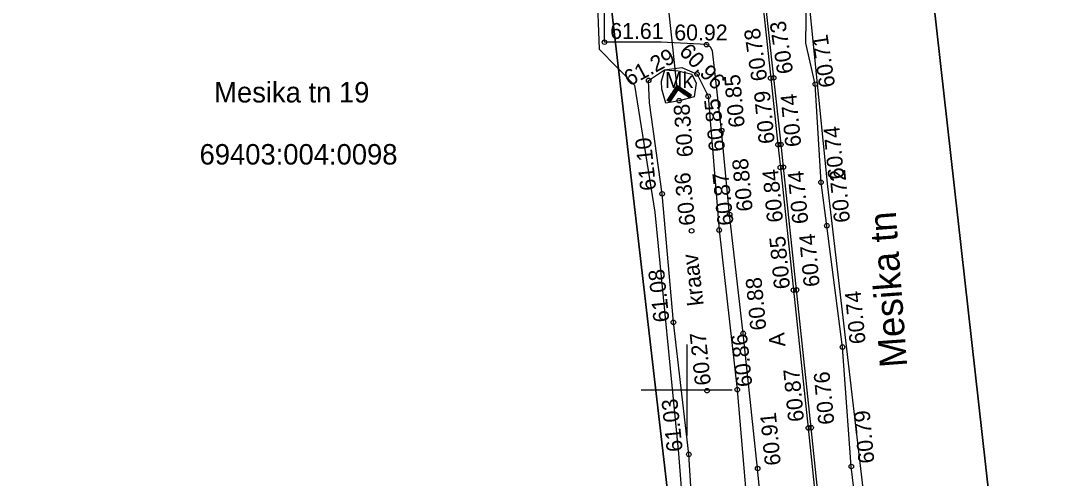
# Model space of a CAD drawing. Extents: x 641037 to 641849, y 6453870 to 6455484.
# Drawn here: x 641270.73 to 641316.42, y 6454546.12 to 6454566.22 of the extents above; entities that cross this region are included whole.
import ezdxf

# ---------------------------------------------------------------- set-up
doc = ezdxf.new("R2010")
doc.units = 0
for name, color, linetype in [('KORGUS-EH2000', 7, 'Continuous'), ('MOOTPIIR', 7, 'Continuous'), ('PIIR', 7, 'Continuous'), ('RAJATIS', 7, 'Continuous'), ('TEE', 7, 'Continuous'), ('TRUUP', 7, 'Continuous'), ('VEEKOGU', 7, 'Continuous'), ('VORK', 7, 'Continuous')]:
    doc.layers.add(name, color=color, linetype=linetype)

msp = doc.modelspace()

# ---------------------------------------------------------------- linework, layer by layer
at = {"layer": 'KORGUS-EH2000'}
for centre in [(641296.387, 6454565.281), (641300.868, 6454565.174), (641300.454, 6454563.881), (641303.823, 6454563.714), (641298.327, 6454563.602), (641303.694, 6454563.699), (641305.652, 6454563.437), (641300.941, 6454562.905), (641299.668, 6454562.71), (641301.535, 6454561.396), (641304.012, 6454560.779), (641304.137, 6454560.785), (641304.118, 6454559.772), (641304.248, 6454559.788), (641305.905, 6454559.119), (641298.923, 6454558.616), (641301.886, 6454557.707), (641300.215, 6454556.989), (641301.429, 6454557.022), (641306.161, 6454557.214), (641304.696, 6454554.382), (641304.829, 6454554.393), (641299.415, 6454552.968), (641302.482, 6454552.48), (641306.846, 6454551.88), (641302.222, 6454550.006), (641300.896, 6454549.964), (641305.344, 6454548.321), (641305.472, 6454548.336), (641300.095, 6454547.167), (641303.117, 6454546.54), (641307.234, 6454546.63)]:
    msp.add_circle(centre, 0.1, dxfattribs=at)
at = {"layer": 'MOOTPIIR'}
for points in [[(641292.269, 6454604.879), (641294.972, 6454586.703), (641295.151, 6454583.717), (641295.883, 6454580.237), (641296.391, 6454578.176), (641296.839, 6454571.963), (641296.898, 6454570.858), (641295.943, 6454570.38), (641296.152, 6454564.974), (641297.705, 6454563.391), (641298.601, 6454557.806), (641299.646, 6454547.202), (641300.483, 6454536.27)], [(641313.998, 6454442.154), (641315.82, 6454457.328), (641315.611, 6454467.961), (641314.894, 6454479.072), (641315.79, 6454481.043), (641314.357, 6454482.955), (641311.848, 6454507.806), (641309.398, 6454531.641), (641306.202, 6454558.941), (641305.426, 6454566.647), (641305.844, 6454567.543), (641308.98, 6454567.543), (641308.413, 6454572.949), (641305.725, 6454573.039), (641304.739, 6454573.785), (641304.171, 6454577.131), (641304.022, 6454579.64), (641302.23, 6454596.515)]]:
    msp.add_lwpolyline(points, dxfattribs=at)
at = {"layer": 'PIIR'}
msp.add_lwpolyline([(641303.96, 6454445.92), (641306.49, 6454455.66), (641299.94, 6454538.73), (641295.26, 6454579.15), (641289.95, 6454625), (641283.48, 6454680.88), (641278.73, 6454709.81), (641244.65, 6454671.33), (641263.56, 6454706.01), (641280.97, 6454737.88), (641284.33, 6454744.04), (641288.3, 6454751.28), (641300.85, 6454656.38), (641305.24, 6454617.02), (641309.76, 6454576.76), (641314.52, 6454534.34), (641319.71, 6454490.47), (641325.96, 6454444.21)], dxfattribs=at)
for points in [[(641309.76, 6454576.76), (641433.17, 6454586.67), (641435.88, 6454543.83), (641314.52, 6454534.34)], [(641181.6, 6454545.36), (641187.57, 6454556.9), (641199.09, 6454579.14), (641295.26, 6454579.15), (641299.94, 6454538.73), (641259.66, 6454540.99), (641219.39, 6454543.25)]]:
    msp.add_lwpolyline(points, close=True, dxfattribs=at)
at = {"layer": 'RAJATIS'}
msp.add_lwpolyline([(641298.893, 6454563.562), (641299.04, 6454564.07), (641299.619, 6454564.023), (641300.218, 6454563.881), (641300.413, 6454563.481), (641300.335, 6454562.886), (641299.668, 6454562.71), (641299.077, 6454562.597), (641298.9, 6454563.211), (641298.893, 6454563.562)], dxfattribs=at)
at = {"layer": 'TEE'}
for points in [[(641299.71, 6454598.255), (641300.397, 6454592.674), (641300.531, 6454591.664), (641301.229, 6454585.713), (641301.83, 6454580.721), (641302.167, 6454577.732), (641302.731, 6454572.707), (641302.941, 6454570.686), (641303.142, 6454568.795), (641303.099, 6454568.766), (641303.236, 6454567.631), (641303.269, 6454567.622), (641303.694, 6454563.699), (641304.012, 6454560.779), (641304.118, 6454559.772), (641304.696, 6454554.382), (641305.344, 6454548.321), (641305.915, 6454542.826)], [(641299.829, 6454598.27), (641300.516, 6454592.689), (641300.65, 6454591.679), (641301.348, 6454585.727), (641301.949, 6454580.735), (641302.286, 6454577.745), (641302.85, 6454572.72), (641303.06, 6454570.699), (641303.269, 6454568.735), (641303.227, 6454568.707), (641303.345, 6454567.726), (641303.379, 6454567.717), (641303.813, 6454563.712), (641304.131, 6454560.792), (641304.237, 6454559.785), (641304.815, 6454554.395), (641305.463, 6454548.334), (641306.034, 6454542.838)], [(641303.742, 6454540.2), (641303.117, 6454546.54), (641302.482, 6454552.48), (641301.886, 6454557.707), (641301.535, 6454561.396), (641301.135, 6454564.899), (641301.046, 6454565.07), (641300.868, 6454565.174), (641298.871, 6454565.287), (641296.387, 6454565.281), (641296.367, 6454567.896)], [(641308.007, 6454540.228), (641307.234, 6454546.63), (641306.846, 6454551.88), (641306.161, 6454557.214), (641305.905, 6454559.119), (641305.652, 6454563.437), (641305.239, 6454565.241), (641305.27, 6454567.32), (641305.71, 6454567.769), (641307.515, 6454567.836), (641308.506, 6454567.836)]]:
    msp.add_lwpolyline(points, dxfattribs=at)
at = {"layer": 'TRUUP'}
for p, q in [((641299.583, 6454563.284), (641298.64, 6454572.12)), ((641299.563, 6454563.382), (641299.135, 6454562.732)), ((641299.672, 6454563.14), (641299.547, 6454563.358)), ((641299.719, 6454563.11), (641299.562, 6454563.382)), ((641300.213, 6454562.956), (641299.563, 6454563.382)), ((641299.765, 6454563.079), (641299.607, 6454563.353)), ((641299.583, 6454563.284), (641299.195, 6454562.693)), ((641299.319, 6454562.752), (641299.239, 6454562.89)), ((641299.603, 6454563.186), (641299.255, 6454562.654)), ((641299.334, 6454562.775), (641299.255, 6454562.914)), ((641299.35, 6454562.799), (641299.27, 6454562.937)), ((641299.365, 6454562.822), (641299.286, 6454562.96)), ((641299.38, 6454562.846), (641299.301, 6454562.984)), ((641299.396, 6454562.869), (641299.316, 6454563.007)), ((641299.411, 6454562.892), (641299.332, 6454563.031)), ((641299.427, 6454562.916), (641299.347, 6454563.054)), ((641299.442, 6454562.939), (641299.362, 6454563.077)), ((641299.457, 6454562.963), (641299.377, 6454563.101)), ((641299.473, 6454562.986), (641299.393, 6454563.124)), ((641299.488, 6454563.009), (641299.409, 6454563.148)), ((641299.503, 6454563.033), (641299.424, 6454563.171)), ((641299.519, 6454563.056), (641299.439, 6454563.194)), ((641299.534, 6454563.08), (641299.454, 6454563.218)), ((641299.55, 6454563.103), (641299.47, 6454563.241)), ((641299.565, 6454563.126), (641299.485, 6454563.265)), ((641299.58, 6454563.15), (641299.501, 6454563.288)), ((641299.596, 6454563.173), (641299.516, 6454563.311)), ((641299.626, 6454563.171), (641299.531, 6454563.335)), ((641300.174, 6454562.896), (641299.583, 6454563.284)), ((641300.135, 6454562.836), (641299.603, 6454563.186)), ((641299.812, 6454563.049), (641299.654, 6454563.323)), ((641299.858, 6454563.018), (641299.7, 6454563.293)), ((641299.904, 6454562.988), (641299.746, 6454563.262)), ((641299.951, 6454562.958), (641299.793, 6454563.232)), ((641299.997, 6454562.927), (641299.839, 6454563.201)), ((641300.044, 6454562.897), (641299.886, 6454563.171)), ((641300.091, 6454562.866), (641299.932, 6454563.14)), ((641300.136, 6454562.838), (641299.979, 6454563.109)), ((641300.151, 6454562.861), (641300.025, 6454563.079)), ((641300.166, 6454562.884), (641300.072, 6454563.048)), ((641300.182, 6454562.908), (641300.118, 6454563.018)), ((641300.135, 6454562.836), (641300.213, 6454562.956)), ((641300.197, 6454562.931), (641300.164, 6454562.988)), ((641299.255, 6454562.654), (641299.135, 6454562.732)), ((641299.171, 6454562.709), (641299.147, 6454562.75)), ((641299.218, 6454562.678), (641299.163, 6454562.773)), ((641299.258, 6454562.658), (641299.178, 6454562.797)), ((641299.273, 6454562.682), (641299.193, 6454562.82)), ((641299.289, 6454562.705), (641299.209, 6454562.843)), ((641299.304, 6454562.729), (641299.224, 6454562.867))]:
    msp.add_line(p, q, dxfattribs=at)
at = {"layer": 'VEEKOGU'}
msp.add_lwpolyline([(641298.362, 6454562.614), (641298.327, 6454563.602), (641299.018, 6454564.068), (641299.785, 6454564.167), (641300.454, 6454563.881), (641300.941, 6454562.905), (641301.429, 6454557.022), (641302.222, 6454550.006), (641302.789, 6454543.293), (641303.634, 6454535.421), (641303.662, 6454534.425), (641303.374, 6454533.784), (641302.526, 6454533.353), (641301.748, 6454533.268), (641301.098, 6454533.882), (641300.902, 6454536.76), (641300.451, 6454541.539), (641300.095, 6454547.167), (641299.415, 6454552.968), (641298.923, 6454558.616), (641298.362, 6454562.614)], dxfattribs=at)
at = {"layer": 'VORK'}
for p, q in [((641300, 6454552), (641300, 6454548)), ((641298, 6454550), (641302, 6454550))]:
    msp.add_line(p, q, dxfattribs=at)

# ---------------------------------------------------------------- texts
at = {"layer": 'KORGUS-EH2000'}
for s, p in [('61.61', (641296.64, 6454565.424)), ('60.92', (641299.455, 6454565.358))]:
    msp.add_text(s, height=0.7, dxfattribs=at).set_placement(p)
for s, rotation, p in [('60.73', 98.5777, (641304.683, 6454563.939)), ('60.78', 98.5777, (641303.55, 6454563.623)), ('60.96', 313.8767, (641299.627, 6454564.825)), ('60.71', 98.5777, (641306.532, 6454563.341)), ('61.29', 28.0203, (641297.48, 6454563.327)), ('60.85', 95.4813, (641302.557, 6454561.562)), ('60.79', 95.4813, (641303.871, 6454560.844)), ('60.74', 95.4813, (641305.039, 6454560.71)), ('60.38', 94.0686, (641300.283, 6454560.253)), ('60.85', 95.6405, (641301.689, 6454560.502)), ('60.74', 95.4813, (641306.927, 6454559.285)), ('61.10', 96.0005, (641298.663, 6454558.791)), ('60.88', 95.4813, (641302.908, 6454557.873)), ('60.36', 96.0005, (641300.388, 6454557.254)), ('60.87', 96.0005, (641302.065, 6454557.257)), ('60.84', 95.4813, (641304.238, 6454557.39)), ('60.74', 95.4813, (641305.351, 6454557.325)), ('60.72', 95.4813, (641307.183, 6454557.38)), ('60.85', 95.4813, (641304.545, 6454554.457)), ('60.74', 95.4813, (641305.851, 6454554.559)), ('61.08', 96.0005, (641299.245, 6454553.009)), ('60.88', 95.4813, (641303.504, 6454552.646)), ('60.74', 95.4813, (641307.868, 6454552.046)), ('60.27', 96.0005, (641301.069, 6454550.229)), ('60.86', 96.0005, (641302.888, 6454550.166)), ('60.87', 95.4813, (641305.163, 6454548.627)), ('60.76', 95.4813, (641306.494, 6454548.502)), ('61.03', 96.0005, (641299.828, 6454547.312)), ('60.91', 95.4813, (641304.139, 6454546.706)), ('60.79', 95.4813, (641308.256, 6454546.796))]:
    msp.add_text(s, height=0.7, rotation=rotation, dxfattribs=at).set_placement(p)
at = {"layer": 'PIIR'}
for s, p in [('Mesika tn 19', (641279.229, 6454562.632)), ('69403:004:0098', (641278.587, 6454559.903))]:
    msp.add_text(s, height=0.9, dxfattribs=at).set_placement(p)
at = {"layer": 'RAJATIS'}
msp.add_text('Mk', height=0.7, dxfattribs=at).set_placement((641299.035, 6454563.269))
at = {"layer": 'TEE'}
for s, height, rotation, p in [('Mesika tn', 1.2, 94.2447, (641309.694, 6454551.026)), ('A', 0.7, 94.3099, (641304.34, 6454551.917))]:
    msp.add_text(s, height=height, rotation=rotation, dxfattribs=at).set_placement(p)
at = {"layer": 'VEEKOGU'}
msp.add_text('kraav', height=0.7, rotation=96.8481, dxfattribs=at).set_placement((641300.752, 6454553.737))

doc.saveas('drawing.dxf')
